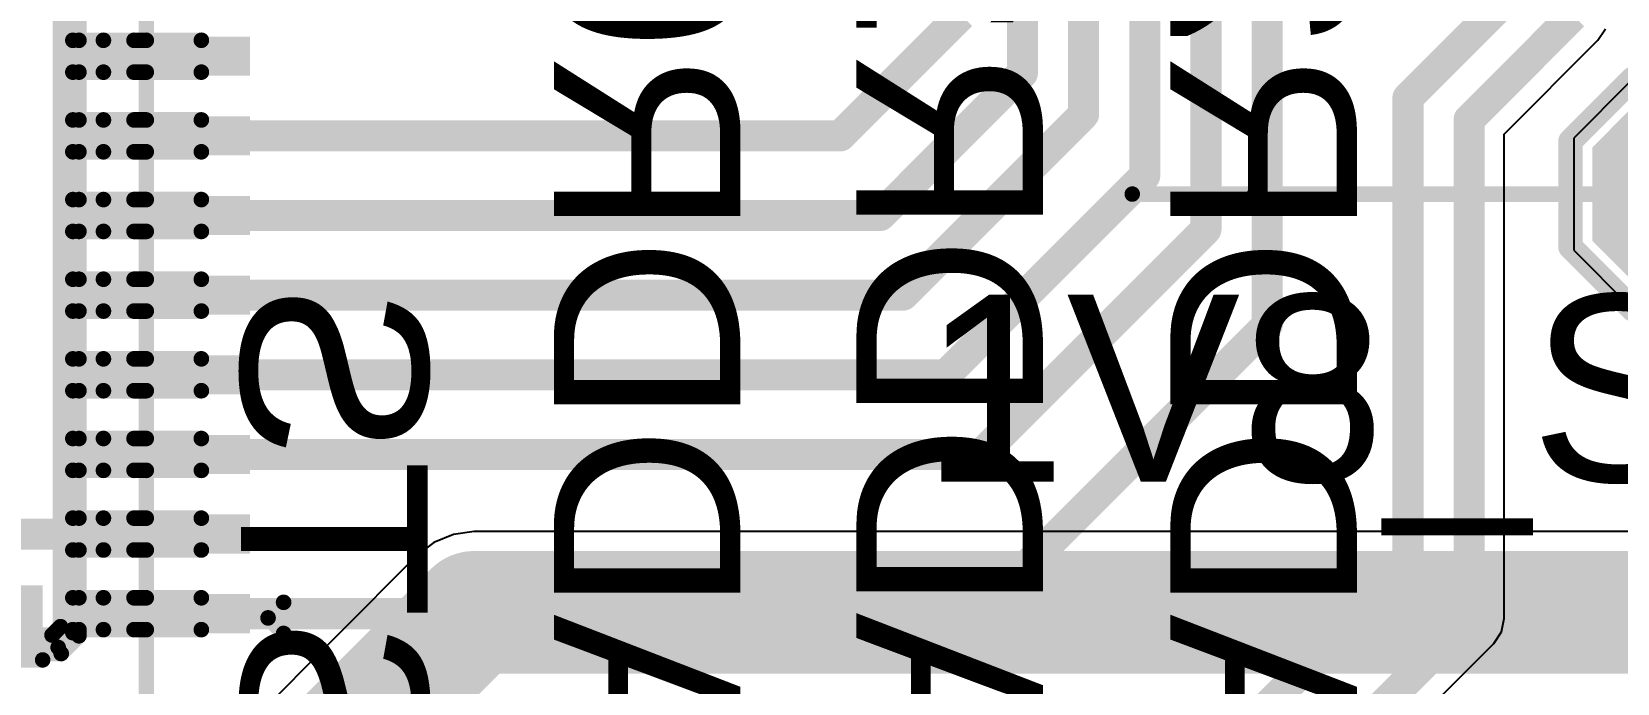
# Model space of a CAD drawing. Header units: millimetres. Extents: x -16 to 330, y -45 to 150.
# Drawn here: x 64.82 to 77.77, y 61.27 to 66.58 of the extents above; entities that cross this region are included whole.
import ezdxf

# ---------------------------------------------------------------- set-up
doc = ezdxf.new("R2010")
doc.units = ezdxf.units.MM
for name, color, linetype in [('BottomLayer', 5, 'Continuous'), ('BottomOverlay', 54, 'Continuous'), ('Mechanical13', 56, 'Continuous'), ('TopLayer', 1, 'Continuous'), ('TopOverlay', 2, 'Continuous'), ('TopPaste', 8, 'Continuous'), ('TopSolder', 216, 'Continuous')]:
    doc.layers.add(name, color=color, linetype=linetype)
doc.styles.add('Arial', font='arial.ttf', dxfattribs={"height": 0.2})

# ---------------------------------------------------------------- blocks, each defined once
blk = doc.blocks.new('T__________30')
at = {"layer": 'TopLayer'}
blk.add_hatch(color=1, dxfattribs=at).paths.add_polyline_path([(0.381, 0.762), (-0.381, 0.762), (-0.762, 0.381), (-0.762, -0.381), (-0.381, -0.762), (0.381, -0.762), (0.762, -0.381), (0.762, 0.381)])
at = {"layer": 'TopPaste'}
blk.add_hatch(color=8, dxfattribs=at).paths.add_polyline_path([(0.381, 0.762), (-0.381, 0.762), (-0.762, 0.381), (-0.762, -0.381), (-0.381, -0.762), (0.381, -0.762), (0.762, -0.381), (0.762, 0.381)])
at = {"layer": 'TopSolder'}
blk.add_hatch(color=216, dxfattribs=at).paths.add_polyline_path([(0.381, 0.762), (-0.381, 0.762), (-0.762, 0.381), (-0.762, -0.381), (-0.381, -0.762), (0.381, -0.762), (0.762, -0.381), (0.762, 0.381)])
at = {"layer": 'TopOverlay', "const_width": 0.2}
for points in [[(-0.94, 0.432), (-0.432, 0.94)], [(-0.432, 0.94), (0.432, 0.94)], [(-0.432, 0.94), (0.432, 0.94)], [(0.432, 0.94), (0.94, 0.432)], [(-0.94, -0.432), (-0.94, 0.432)], [(0.94, -0.432), (0.94, 0.432)], [(-0.94, -0.432), (-0.432, -0.94)], [(0.432, -0.94), (0.94, -0.432)], [(-0.432, -0.94), (0.432, -0.94)], [(-0.432, -0.94), (0.432, -0.94)]]:
    blk.add_lwpolyline(points, dxfattribs=at)
at = {"layer": 'TopOverlay', "const_width": 0.1}
for points in [[(-0.482, 0.94, 1), (-0.382, 0.94, 1)], [(-0.482, 0.94, 1), (-0.382, 0.94, 1)], [(-0.482, 0.94, 1), (-0.382, 0.94, 1)], [(0.382, 0.94, 1), (0.482, 0.94, 1)], [(0.382, 0.94, 1), (0.482, 0.94, 1)], [(0.382, 0.94, 1), (0.482, 0.94, 1)], [(-0.99, 0.432, 1), (-0.89, 0.432, 1)], [(-0.99, 0.432, 1), (-0.89, 0.432, 1)], [(0.89, 0.432, 1), (0.99, 0.432, 1)], [(0.89, 0.432, 1), (0.99, 0.432, 1)], [(-0.99, -0.432, 1), (-0.89, -0.432, 1)], [(-0.99, -0.432, 1), (-0.89, -0.432, 1)], [(0.89, -0.432, 1), (0.99, -0.432, 1)], [(0.89, -0.432, 1), (0.99, -0.432, 1)], [(-0.482, -0.94, 1), (-0.382, -0.94, 1)], [(-0.482, -0.94, 1), (-0.382, -0.94, 1)], [(-0.482, -0.94, 1), (-0.382, -0.94, 1)], [(0.382, -0.94, 1), (0.482, -0.94, 1)], [(0.382, -0.94, 1), (0.482, -0.94, 1)], [(0.382, -0.94, 1), (0.482, -0.94, 1)]]:
    blk.add_lwpolyline(points, format="xyb", close=True, dxfattribs=at)
blk = doc.blocks.new('TSSOP_20_59')
at = {"layer": 'TopLayer'}
for points in [[(-2, 3.085), (-2, 2.765), (-3.6, 2.765), (-3.6, 3.085)], [(3.6, 3.085), (3.6, 2.765), (2, 2.765), (2, 3.085)], [(-2, 2.435), (-2, 2.115), (-3.6, 2.115), (-3.6, 2.435)], [(3.6, 2.435), (3.6, 2.115), (2, 2.115), (2, 2.435)], [(-2, 1.785), (-2, 1.465), (-3.6, 1.465), (-3.6, 1.785)], [(3.6, 1.785), (3.6, 1.465), (2, 1.465), (2, 1.785)], [(-2, 1.135), (-2, 0.815), (-3.6, 0.815), (-3.6, 1.135)], [(3.6, 1.135), (3.6, 0.815), (2, 0.815), (2, 1.135)], [(-2, 0.485), (-2, 0.165), (-3.6, 0.165), (-3.6, 0.485)], [(3.6, 0.485), (3.6, 0.165), (2, 0.165), (2, 0.485)], [(-2, -0.165), (-2, -0.485), (-3.6, -0.485), (-3.6, -0.165)], [(3.6, -0.165), (3.6, -0.485), (2, -0.485), (2, -0.165)], [(-2, -0.815), (-2, -1.135), (-3.6, -1.135), (-3.6, -0.815)], [(3.6, -0.815), (3.6, -1.135), (2, -1.135), (2, -0.815)], [(-2, -1.465), (-2, -1.785), (-3.6, -1.785), (-3.6, -1.465)], [(3.6, -1.465), (3.6, -1.785), (2, -1.785), (2, -1.465)], [(-2, -2.115), (-2, -2.435), (-3.6, -2.435), (-3.6, -2.115)], [(3.6, -2.115), (3.6, -2.435), (2, -2.435), (2, -2.115)], [(-2, -2.765), (-2, -3.085), (-3.6, -3.085), (-3.6, -2.765)], [(3.6, -2.765), (3.6, -3.085), (2, -3.085), (2, -2.765)]]:
    blk.add_hatch(color=1, dxfattribs=at).paths.add_polyline_path(points)
at = {"layer": 'TopOverlay'}
blk.add_hatch(color=2, dxfattribs=at).paths.add_polyline_path([(-1.907, 2.692), (-1.729, 2.692), (-1.729, 3.124), (-1.907, 3.124)])
at = {"layer": 'TopPaste'}
for points in [[(-2, 3.085), (-2, 2.765), (-3.6, 2.765), (-3.6, 3.085)], [(3.6, 3.085), (3.6, 2.765), (2, 2.765), (2, 3.085)], [(-2, 2.435), (-2, 2.115), (-3.6, 2.115), (-3.6, 2.435)], [(3.6, 2.435), (3.6, 2.115), (2, 2.115), (2, 2.435)], [(-2, 1.785), (-2, 1.465), (-3.6, 1.465), (-3.6, 1.785)], [(3.6, 1.785), (3.6, 1.465), (2, 1.465), (2, 1.785)], [(-2, 1.135), (-2, 0.815), (-3.6, 0.815), (-3.6, 1.135)], [(3.6, 1.135), (3.6, 0.815), (2, 0.815), (2, 1.135)], [(-2, 0.485), (-2, 0.165), (-3.6, 0.165), (-3.6, 0.485)], [(3.6, 0.485), (3.6, 0.165), (2, 0.165), (2, 0.485)], [(-2, -0.165), (-2, -0.485), (-3.6, -0.485), (-3.6, -0.165)], [(3.6, -0.165), (3.6, -0.485), (2, -0.485), (2, -0.165)], [(-2, -0.815), (-2, -1.135), (-3.6, -1.135), (-3.6, -0.815)], [(3.6, -0.815), (3.6, -1.135), (2, -1.135), (2, -0.815)], [(-2, -1.465), (-2, -1.785), (-3.6, -1.785), (-3.6, -1.465)], [(3.6, -1.465), (3.6, -1.785), (2, -1.785), (2, -1.465)], [(-2, -2.115), (-2, -2.435), (-3.6, -2.435), (-3.6, -2.115)], [(3.6, -2.115), (3.6, -2.435), (2, -2.435), (2, -2.115)], [(-2, -2.765), (-2, -3.085), (-3.6, -3.085), (-3.6, -2.765)], [(3.6, -2.765), (3.6, -3.085), (2, -3.085), (2, -2.765)]]:
    blk.add_hatch(color=8, dxfattribs=at).paths.add_polyline_path(points)
at = {"layer": 'TopSolder'}
for points in [[(-2, 3.085), (-2, 2.765), (-3.6, 2.765), (-3.6, 3.085)], [(3.6, 3.085), (3.6, 2.765), (2, 2.765), (2, 3.085)], [(-2, 2.435), (-2, 2.115), (-3.6, 2.115), (-3.6, 2.435)], [(3.6, 2.435), (3.6, 2.115), (2, 2.115), (2, 2.435)], [(-2, 1.785), (-2, 1.465), (-3.6, 1.465), (-3.6, 1.785)], [(3.6, 1.785), (3.6, 1.465), (2, 1.465), (2, 1.785)], [(-2, 1.135), (-2, 0.815), (-3.6, 0.815), (-3.6, 1.135)], [(3.6, 1.135), (3.6, 0.815), (2, 0.815), (2, 1.135)], [(-2, 0.485), (-2, 0.165), (-3.6, 0.165), (-3.6, 0.485)], [(3.6, 0.485), (3.6, 0.165), (2, 0.165), (2, 0.485)], [(-2, -0.165), (-2, -0.485), (-3.6, -0.485), (-3.6, -0.165)], [(3.6, -0.165), (3.6, -0.485), (2, -0.485), (2, -0.165)], [(-2, -0.815), (-2, -1.135), (-3.6, -1.135), (-3.6, -0.815)], [(3.6, -0.815), (3.6, -1.135), (2, -1.135), (2, -0.815)], [(-2, -1.465), (-2, -1.785), (-3.6, -1.785), (-3.6, -1.465)], [(3.6, -1.465), (3.6, -1.785), (2, -1.785), (2, -1.465)], [(-2, -2.115), (-2, -2.435), (-3.6, -2.435), (-3.6, -2.115)], [(3.6, -2.115), (3.6, -2.435), (2, -2.435), (2, -2.115)], [(-2, -2.765), (-2, -3.085), (-3.6, -3.085), (-3.6, -2.765)], [(3.6, -2.765), (3.6, -3.085), (2, -3.085), (2, -2.765)]]:
    blk.add_hatch(color=216, dxfattribs=at).paths.add_polyline_path(points)
at = {"layer": 'TopOverlay', "const_width": 0.127}
for points in [[(1.954, 3.302), (-1.907, 3.302)], [(-3.748, 2.959), (-3.875, 3.086)], [(-3.875, 3.086), (-3.875, 2.832)], [(-3.748, 2.959), (-3.875, 2.832)], [(1.954, -3.302), (-1.907, -3.302)]]:
    blk.add_lwpolyline(points, dxfattribs=at)
at = {"layer": 'TopOverlay', "const_width": 0.0635}
for points in [[(-1.938, 3.302, 1), (-1.875, 3.302, 1)], [(1.922, 3.302, 1), (1.986, 3.302, 1)], [(-3.907, 3.086, 1), (-3.843, 3.086, 1)], [(-3.907, 3.086, 1), (-3.843, 3.086, 1)], [(-3.78, 2.959, 1), (-3.716, 2.959, 1)], [(-3.78, 2.959, 1), (-3.716, 2.959, 1)], [(-3.907, 2.832, 1), (-3.843, 2.832, 1)], [(-3.907, 2.832, 1), (-3.843, 2.832, 1)], [(-1.938, -3.302, 1), (-1.875, -3.302, 1)], [(1.922, -3.302, 1), (1.986, -3.302, 1)]]:
    blk.add_lwpolyline(points, format="xyb", close=True, dxfattribs=at)

msp = doc.modelspace()

# ---------------------------------------------------------------- linework, layer by layer
at = {"layer": 'BottomLayer'}
for p, q in [((68.265, 62.481), (68.106, 62.415)), ((68.435, 62.504), (68.265, 62.481)), ((83.781, 62.504), (68.435, 62.504)), ((67.97, 62.311), (61.55, 55.89)), ((68.106, 62.415), (67.97, 62.311)), ((67.97, 62.311), (67.97, 62.311)), ((67.97, 62.311), (67.97, 62.311))]:
    msp.add_line(p, q, dxfattribs=at)
at = {"layer": 'BottomLayer', "const_width": 1}
for points in [[(61.822, 55.232), (68.435, 61.845)], [(68.435, 61.846), (83.781, 61.846)]]:
    msp.add_lwpolyline(points, dxfattribs=at)
at = {"layer": 'BottomLayer', "const_width": 0.5}
for points in [[(68.185, 61.846, 1), (68.685, 61.846, 1)], [(68.185, 61.845, 1), (68.685, 61.845, 1)]]:
    msp.add_lwpolyline(points, format="xyb", close=True, dxfattribs=at)
at = {"layer": 'Mechanical13', "const_width": 0.127}
for points in [[(65.756, 61.064), (65.756, 69.009)], [(65.756, 61.064), (65.756, 69.009)], [(65.156, 61.679), (65.156, 67.839)], [(65.055, 61.729), (65.055, 67.788)], [(65.206, 66.514), (65.206, 66.904)], [(65.156, 66.514), (65.406, 66.514)], [(65.406, 66.514), (65.656, 66.514)], [(65.406, 66.254), (65.406, 66.514)], [(65.656, 66.514), (65.756, 66.514)], [(65.656, 66.254), (65.656, 66.514)], [(65.756, 66.514), (66.206, 66.514)], [(65.756, 66.254), (65.756, 66.514)], [(66.206, 66.254), (66.206, 66.514)], [(65.156, 66.254), (65.406, 66.254)], [(65.206, 65.864), (65.206, 66.254)], [(65.406, 66.254), (65.656, 66.254)], [(65.656, 66.254), (65.756, 66.254)], [(65.756, 66.254), (66.206, 66.254)], [(65.156, 65.864), (65.406, 65.864)], [(65.406, 65.864), (65.656, 65.864)], [(65.406, 65.604), (65.406, 65.864)], [(65.656, 65.864), (65.756, 65.864)], [(65.656, 65.604), (65.656, 65.864)], [(65.756, 65.864), (66.206, 65.864)], [(65.756, 65.604), (65.756, 65.864)], [(66.206, 65.604), (66.206, 65.864)], [(65.156, 65.604), (65.406, 65.604)], [(65.206, 65.214), (65.206, 65.604)], [(65.406, 65.604), (65.656, 65.604)], [(65.656, 65.604), (65.756, 65.604)], [(65.756, 65.604), (66.206, 65.604)], [(73.812, 65.259), (81.756, 65.259)], [(73.812, 65.259), (81.756, 65.259)], [(74.812, 65.259), (82.756, 65.259)], [(74.812, 65.259), (82.756, 65.259)], [(65.156, 65.214), (65.406, 65.214)], [(65.406, 65.214), (65.656, 65.214)], [(65.406, 64.954), (65.406, 65.214)], [(65.656, 65.214), (65.756, 65.214)], [(65.656, 64.954), (65.656, 65.214)], [(65.756, 65.214), (66.206, 65.214)], [(65.756, 64.954), (65.756, 65.214)], [(66.206, 64.954), (66.206, 65.214)], [(65.156, 64.954), (65.406, 64.954)], [(65.206, 64.564), (65.206, 64.954)], [(65.406, 64.954), (65.656, 64.954)], [(65.656, 64.954), (65.756, 64.954)], [(65.756, 64.954), (66.206, 64.954)], [(65.156, 64.564), (65.406, 64.564)], [(65.406, 64.304), (65.406, 64.564)], [(65.406, 64.564), (65.656, 64.564)], [(65.656, 64.304), (65.656, 64.564)], [(65.656, 64.564), (65.756, 64.564)], [(65.756, 64.564), (66.206, 64.564)], [(65.756, 64.304), (65.756, 64.564)], [(66.206, 64.304), (66.206, 64.564)], [(65.156, 64.304), (65.406, 64.304)], [(65.206, 63.914), (65.206, 64.304)], [(65.406, 64.304), (65.656, 64.304)], [(65.656, 64.304), (65.756, 64.304)], [(65.756, 64.304), (66.206, 64.304)], [(65.156, 63.914), (65.406, 63.914)], [(65.406, 63.914), (65.656, 63.914)], [(65.406, 63.654), (65.406, 63.914)], [(65.656, 63.914), (65.756, 63.914)], [(65.656, 63.654), (65.656, 63.914)], [(65.756, 63.914), (66.206, 63.914)], [(65.756, 63.654), (65.756, 63.914)], [(66.206, 63.654), (66.206, 63.914)], [(65.156, 63.654), (65.406, 63.654)], [(65.206, 63.264), (65.206, 63.654)], [(65.406, 63.654), (65.656, 63.654)], [(65.656, 63.654), (65.756, 63.654)], [(65.756, 63.654), (66.206, 63.654)], [(65.156, 63.264), (65.406, 63.264)], [(65.406, 63.264), (65.656, 63.264)], [(65.406, 63.004), (65.406, 63.264)], [(65.656, 63.264), (65.756, 63.264)], [(65.656, 63.004), (65.656, 63.264)], [(65.756, 63.264), (66.206, 63.264)], [(65.756, 63.004), (65.756, 63.264)], [(66.206, 63.004), (66.206, 63.264)], [(65.156, 63.004), (65.406, 63.004)], [(65.206, 62.614), (65.206, 63.004)], [(65.406, 63.004), (65.656, 63.004)], [(65.656, 63.004), (65.756, 63.004)], [(65.756, 63.004), (66.206, 63.004)], [(65.156, 62.614), (65.406, 62.614)], [(65.406, 62.614), (65.656, 62.614)], [(65.406, 62.354), (65.406, 62.614)], [(65.656, 62.614), (65.756, 62.614)], [(65.656, 62.354), (65.656, 62.614)], [(65.756, 62.614), (66.206, 62.614)], [(65.756, 62.354), (65.756, 62.614)], [(66.206, 62.354), (66.206, 62.614)], [(65.156, 62.354), (65.406, 62.354)], [(65.206, 61.964), (65.206, 62.354)], [(65.406, 62.354), (65.656, 62.354)], [(65.656, 62.354), (65.756, 62.354)], [(65.756, 62.354), (66.206, 62.354)], [(65.156, 61.964), (65.406, 61.964)], [(65.406, 61.964), (65.656, 61.964)], [(65.406, 61.704), (65.406, 61.964)], [(65.656, 61.964), (65.756, 61.964)], [(65.656, 61.704), (65.656, 61.964)], [(65.756, 61.964), (66.206, 61.964)], [(65.756, 61.704), (65.756, 61.964)], [(66.206, 61.704), (66.206, 61.964)], [(64.986, 61.66), (65.055, 61.729)], [(65.055, 61.729), (65.206, 61.654)], [(61.027, 61.66), (64.986, 61.66)], [(64.986, 61.66), (65.061, 61.509)], [(65.036, 61.559), (65.156, 61.679)], [(65.061, 61.509), (65.206, 61.654)], [(65.156, 61.704), (65.406, 61.704)], [(65.206, 61.654), (65.206, 61.704)], [(65.406, 61.704), (65.656, 61.704)], [(65.656, 61.704), (65.756, 61.704)], [(65.756, 61.704), (66.206, 61.704)], [(60.951, 61.509), (65.061, 61.509)], [(60.976, 61.559), (65.036, 61.559)]]:
    msp.add_lwpolyline(points, dxfattribs=at)
at = {"layer": 'Mechanical13', "const_width": 0.0635}
for points in [[(65.124, 66.514, 1), (65.188, 66.514, 1)], [(65.174, 66.514, 1), (65.238, 66.514, 1)], [(65.374, 66.514, 1), (65.438, 66.514, 1)], [(65.374, 66.514, 1), (65.438, 66.514, 1)], [(65.374, 66.514, 1), (65.438, 66.514, 1)], [(65.624, 66.514, 1), (65.688, 66.514, 1)], [(65.624, 66.514, 1), (65.688, 66.514, 1)], [(65.624, 66.514, 1), (65.688, 66.514, 1)], [(65.724, 66.514, 1), (65.788, 66.514, 1)], [(65.724, 66.514, 1), (65.788, 66.514, 1)], [(65.724, 66.514, 1), (65.788, 66.514, 1)], [(66.174, 66.514, 1), (66.238, 66.514, 1)], [(66.174, 66.514, 1), (66.238, 66.514, 1)], [(65.124, 66.254, 1), (65.188, 66.254, 1)], [(65.174, 66.254, 1), (65.238, 66.254, 1)], [(65.374, 66.254, 1), (65.438, 66.254, 1)], [(65.374, 66.254, 1), (65.438, 66.254, 1)], [(65.374, 66.254, 1), (65.438, 66.254, 1)], [(65.624, 66.254, 1), (65.688, 66.254, 1)], [(65.624, 66.254, 1), (65.688, 66.254, 1)], [(65.624, 66.254, 1), (65.688, 66.254, 1)], [(65.724, 66.254, 1), (65.788, 66.254, 1)], [(65.724, 66.254, 1), (65.788, 66.254, 1)], [(65.724, 66.254, 1), (65.788, 66.254, 1)], [(66.174, 66.254, 1), (66.238, 66.254, 1)], [(66.174, 66.254, 1), (66.238, 66.254, 1)], [(65.124, 65.864, 1), (65.188, 65.864, 1)], [(65.174, 65.864, 1), (65.238, 65.864, 1)], [(65.374, 65.864, 1), (65.438, 65.864, 1)], [(65.374, 65.864, 1), (65.438, 65.864, 1)], [(65.374, 65.864, 1), (65.438, 65.864, 1)], [(65.624, 65.864, 1), (65.688, 65.864, 1)], [(65.624, 65.864, 1), (65.688, 65.864, 1)], [(65.624, 65.864, 1), (65.688, 65.864, 1)], [(65.724, 65.864, 1), (65.788, 65.864, 1)], [(65.724, 65.864, 1), (65.788, 65.864, 1)], [(65.724, 65.864, 1), (65.788, 65.864, 1)], [(66.174, 65.864, 1), (66.238, 65.864, 1)], [(66.174, 65.864, 1), (66.238, 65.864, 1)], [(65.124, 65.604, 1), (65.188, 65.604, 1)], [(65.174, 65.604, 1), (65.238, 65.604, 1)], [(65.374, 65.604, 1), (65.438, 65.604, 1)], [(65.374, 65.604, 1), (65.438, 65.604, 1)], [(65.374, 65.604, 1), (65.438, 65.604, 1)], [(65.624, 65.604, 1), (65.688, 65.604, 1)], [(65.624, 65.604, 1), (65.688, 65.604, 1)], [(65.624, 65.604, 1), (65.688, 65.604, 1)], [(65.724, 65.604, 1), (65.788, 65.604, 1)], [(65.724, 65.604, 1), (65.788, 65.604, 1)], [(65.724, 65.604, 1), (65.788, 65.604, 1)], [(66.174, 65.604, 1), (66.238, 65.604, 1)], [(66.174, 65.604, 1), (66.238, 65.604, 1)], [(73.78, 65.259, 1), (73.843, 65.259, 1)], [(73.78, 65.259, 1), (73.843, 65.259, 1)], [(74.78, 65.259, 1), (74.843, 65.259, 1)], [(74.78, 65.259, 1), (74.843, 65.259, 1)], [(65.124, 65.214, 1), (65.188, 65.214, 1)], [(65.174, 65.214, 1), (65.238, 65.214, 1)], [(65.374, 65.214, 1), (65.438, 65.214, 1)], [(65.374, 65.214, 1), (65.438, 65.214, 1)], [(65.374, 65.214, 1), (65.438, 65.214, 1)], [(65.624, 65.214, 1), (65.688, 65.214, 1)], [(65.624, 65.214, 1), (65.688, 65.214, 1)], [(65.624, 65.214, 1), (65.688, 65.214, 1)], [(65.724, 65.214, 1), (65.788, 65.214, 1)], [(65.724, 65.214, 1), (65.788, 65.214, 1)], [(65.724, 65.214, 1), (65.788, 65.214, 1)], [(66.174, 65.214, 1), (66.238, 65.214, 1)], [(66.174, 65.214, 1), (66.238, 65.214, 1)], [(65.124, 64.954, 1), (65.188, 64.954, 1)], [(65.174, 64.954, 1), (65.238, 64.954, 1)], [(65.374, 64.954, 1), (65.438, 64.954, 1)], [(65.374, 64.954, 1), (65.438, 64.954, 1)], [(65.374, 64.954, 1), (65.438, 64.954, 1)], [(65.624, 64.954, 1), (65.688, 64.954, 1)], [(65.624, 64.954, 1), (65.688, 64.954, 1)], [(65.624, 64.954, 1), (65.688, 64.954, 1)], [(65.724, 64.954, 1), (65.788, 64.954, 1)], [(65.724, 64.954, 1), (65.788, 64.954, 1)], [(65.724, 64.954, 1), (65.788, 64.954, 1)], [(66.174, 64.954, 1), (66.238, 64.954, 1)], [(66.174, 64.954, 1), (66.238, 64.954, 1)], [(65.124, 64.564, 1), (65.188, 64.564, 1)], [(65.174, 64.564, 1), (65.238, 64.564, 1)], [(65.374, 64.564, 1), (65.438, 64.564, 1)], [(65.374, 64.564, 1), (65.438, 64.564, 1)], [(65.374, 64.564, 1), (65.438, 64.564, 1)], [(65.624, 64.564, 1), (65.688, 64.564, 1)], [(65.624, 64.564, 1), (65.688, 64.564, 1)], [(65.624, 64.564, 1), (65.688, 64.564, 1)], [(65.724, 64.564, 1), (65.788, 64.564, 1)], [(65.724, 64.564, 1), (65.788, 64.564, 1)], [(65.724, 64.564, 1), (65.788, 64.564, 1)], [(66.174, 64.564, 1), (66.238, 64.564, 1)], [(66.174, 64.564, 1), (66.238, 64.564, 1)], [(65.124, 64.304, 1), (65.188, 64.304, 1)], [(65.174, 64.304, 1), (65.238, 64.304, 1)], [(65.374, 64.304, 1), (65.438, 64.304, 1)], [(65.374, 64.304, 1), (65.438, 64.304, 1)], [(65.374, 64.304, 1), (65.438, 64.304, 1)], [(65.624, 64.304, 1), (65.688, 64.304, 1)], [(65.624, 64.304, 1), (65.688, 64.304, 1)], [(65.624, 64.304, 1), (65.688, 64.304, 1)], [(65.724, 64.304, 1), (65.788, 64.304, 1)], [(65.724, 64.304, 1), (65.788, 64.304, 1)], [(65.724, 64.304, 1), (65.788, 64.304, 1)], [(66.174, 64.304, 1), (66.238, 64.304, 1)], [(66.174, 64.304, 1), (66.238, 64.304, 1)], [(65.124, 63.914, 1), (65.188, 63.914, 1)], [(65.174, 63.914, 1), (65.238, 63.914, 1)], [(65.374, 63.914, 1), (65.438, 63.914, 1)], [(65.374, 63.914, 1), (65.438, 63.914, 1)], [(65.374, 63.914, 1), (65.438, 63.914, 1)], [(65.624, 63.914, 1), (65.688, 63.914, 1)], [(65.624, 63.914, 1), (65.688, 63.914, 1)], [(65.624, 63.914, 1), (65.688, 63.914, 1)], [(65.724, 63.914, 1), (65.788, 63.914, 1)], [(65.724, 63.914, 1), (65.788, 63.914, 1)], [(65.724, 63.914, 1), (65.788, 63.914, 1)], [(66.174, 63.914, 1), (66.238, 63.914, 1)], [(66.174, 63.914, 1), (66.238, 63.914, 1)], [(65.124, 63.654, 1), (65.188, 63.654, 1)], [(65.174, 63.654, 1), (65.238, 63.654, 1)], [(65.374, 63.654, 1), (65.438, 63.654, 1)], [(65.374, 63.654, 1), (65.438, 63.654, 1)], [(65.374, 63.654, 1), (65.438, 63.654, 1)], [(65.624, 63.654, 1), (65.688, 63.654, 1)], [(65.624, 63.654, 1), (65.688, 63.654, 1)], [(65.624, 63.654, 1), (65.688, 63.654, 1)], [(65.724, 63.654, 1), (65.788, 63.654, 1)], [(65.724, 63.654, 1), (65.788, 63.654, 1)], [(65.724, 63.654, 1), (65.788, 63.654, 1)], [(66.174, 63.654, 1), (66.238, 63.654, 1)], [(66.174, 63.654, 1), (66.238, 63.654, 1)], [(65.124, 63.264, 1), (65.188, 63.264, 1)], [(65.174, 63.264, 1), (65.238, 63.264, 1)], [(65.374, 63.264, 1), (65.438, 63.264, 1)], [(65.374, 63.264, 1), (65.438, 63.264, 1)], [(65.374, 63.264, 1), (65.438, 63.264, 1)], [(65.624, 63.264, 1), (65.688, 63.264, 1)], [(65.624, 63.264, 1), (65.688, 63.264, 1)], [(65.624, 63.264, 1), (65.688, 63.264, 1)], [(65.724, 63.264, 1), (65.788, 63.264, 1)], [(65.724, 63.264, 1), (65.788, 63.264, 1)], [(65.724, 63.264, 1), (65.788, 63.264, 1)], [(66.174, 63.264, 1), (66.238, 63.264, 1)], [(66.174, 63.264, 1), (66.238, 63.264, 1)], [(65.124, 63.004, 1), (65.188, 63.004, 1)], [(65.174, 63.004, 1), (65.238, 63.004, 1)], [(65.374, 63.004, 1), (65.438, 63.004, 1)], [(65.374, 63.004, 1), (65.438, 63.004, 1)], [(65.374, 63.004, 1), (65.438, 63.004, 1)], [(65.624, 63.004, 1), (65.688, 63.004, 1)], [(65.624, 63.004, 1), (65.688, 63.004, 1)], [(65.624, 63.004, 1), (65.688, 63.004, 1)], [(65.724, 63.004, 1), (65.788, 63.004, 1)], [(65.724, 63.004, 1), (65.788, 63.004, 1)], [(65.724, 63.004, 1), (65.788, 63.004, 1)], [(66.174, 63.004, 1), (66.238, 63.004, 1)], [(66.174, 63.004, 1), (66.238, 63.004, 1)], [(65.124, 62.614, 1), (65.188, 62.614, 1)], [(65.174, 62.614, 1), (65.238, 62.614, 1)], [(65.374, 62.614, 1), (65.438, 62.614, 1)], [(65.374, 62.614, 1), (65.438, 62.614, 1)], [(65.374, 62.614, 1), (65.438, 62.614, 1)], [(65.624, 62.614, 1), (65.688, 62.614, 1)], [(65.624, 62.614, 1), (65.688, 62.614, 1)], [(65.624, 62.614, 1), (65.688, 62.614, 1)], [(65.724, 62.614, 1), (65.788, 62.614, 1)], [(65.724, 62.614, 1), (65.788, 62.614, 1)], [(65.724, 62.614, 1), (65.788, 62.614, 1)], [(66.174, 62.614, 1), (66.238, 62.614, 1)], [(66.174, 62.614, 1), (66.238, 62.614, 1)], [(65.124, 62.354, 1), (65.188, 62.354, 1)], [(65.174, 62.354, 1), (65.238, 62.354, 1)], [(65.374, 62.354, 1), (65.438, 62.354, 1)], [(65.374, 62.354, 1), (65.438, 62.354, 1)], [(65.374, 62.354, 1), (65.438, 62.354, 1)], [(65.624, 62.354, 1), (65.688, 62.354, 1)], [(65.624, 62.354, 1), (65.688, 62.354, 1)], [(65.624, 62.354, 1), (65.688, 62.354, 1)], [(65.724, 62.354, 1), (65.788, 62.354, 1)], [(65.724, 62.354, 1), (65.788, 62.354, 1)], [(65.724, 62.354, 1), (65.788, 62.354, 1)], [(66.174, 62.354, 1), (66.238, 62.354, 1)], [(66.174, 62.354, 1), (66.238, 62.354, 1)], [(65.124, 61.964, 1), (65.188, 61.964, 1)], [(65.174, 61.964, 1), (65.238, 61.964, 1)], [(65.374, 61.964, 1), (65.438, 61.964, 1)], [(65.374, 61.964, 1), (65.438, 61.964, 1)], [(65.374, 61.964, 1), (65.438, 61.964, 1)], [(65.624, 61.964, 1), (65.688, 61.964, 1)], [(65.624, 61.964, 1), (65.688, 61.964, 1)], [(65.624, 61.964, 1), (65.688, 61.964, 1)], [(65.724, 61.964, 1), (65.788, 61.964, 1)], [(65.724, 61.964, 1), (65.788, 61.964, 1)], [(65.724, 61.964, 1), (65.788, 61.964, 1)], [(66.174, 61.964, 1), (66.238, 61.964, 1)], [(66.174, 61.964, 1), (66.238, 61.964, 1)], [(65.024, 61.729, 1), (65.087, 61.729, 1)], [(65.024, 61.729, 1), (65.087, 61.729, 1)], [(65.024, 61.729, 1), (65.087, 61.729, 1)], [(64.954, 61.66, 1), (65.018, 61.66, 1)], [(64.954, 61.66, 1), (65.018, 61.66, 1)], [(64.954, 61.66, 1), (65.018, 61.66, 1)], [(65.124, 61.704, 1), (65.188, 61.704, 1)], [(65.124, 61.679, 1), (65.188, 61.679, 1)], [(65.124, 61.679, 1), (65.188, 61.679, 1)], [(65.174, 61.704, 1), (65.238, 61.704, 1)], [(65.174, 61.654, 1), (65.238, 61.654, 1)], [(65.174, 61.654, 1), (65.238, 61.654, 1)], [(65.174, 61.654, 1), (65.238, 61.654, 1)], [(65.374, 61.704, 1), (65.438, 61.704, 1)], [(65.374, 61.704, 1), (65.438, 61.704, 1)], [(65.374, 61.704, 1), (65.438, 61.704, 1)], [(65.624, 61.704, 1), (65.688, 61.704, 1)], [(65.624, 61.704, 1), (65.688, 61.704, 1)], [(65.624, 61.704, 1), (65.688, 61.704, 1)], [(65.724, 61.704, 1), (65.788, 61.704, 1)], [(65.724, 61.704, 1), (65.788, 61.704, 1)], [(65.724, 61.704, 1), (65.788, 61.704, 1)], [(66.174, 61.704, 1), (66.238, 61.704, 1)], [(66.174, 61.704, 1), (66.238, 61.704, 1)], [(65.004, 61.559, 1), (65.068, 61.559, 1)], [(65.004, 61.559, 1), (65.068, 61.559, 1)], [(65.029, 61.509, 1), (65.093, 61.509, 1)], [(65.029, 61.509, 1), (65.093, 61.509, 1)], [(65.029, 61.509, 1), (65.093, 61.509, 1)]]:
    msp.add_lwpolyline(points, format="xyb", close=True, dxfattribs=at)
at = {"layer": 'TopLayer'}
for p, q in [((77.615, 66.516), (77.677, 66.608)), ((76.849, 65.749), (77.615, 66.516)), ((77.615, 66.516), (77.615, 66.516)), ((77.875, 66.173), (77.418, 65.716)), ((76.849, 61.794), (76.849, 65.749)), ((77.418, 65.716), (77.418, 64.802)), ((77.418, 64.802), (77.875, 64.344)), ((76.827, 61.685), (76.849, 61.794)), ((76.849, 61.794), (76.849, 61.794)), ((76.765, 61.592), (76.827, 61.685)), ((75.373, 60.199), (76.765, 61.592))]:
    msp.add_line(p, q, dxfattribs=at)
at = {"layer": 'TopLayer', "const_width": 0.254}
for points in [[(72.914, 66.246), (72.914, 69.679)], [(73.414, 65.909), (73.414, 69.679)], [(73.914, 65.409), (73.914, 69.679)], [(74.414, 64.971), (74.414, 69.679)], [(74.914, 64.188), (74.914, 69.679)], [(76.064, 66.043), (76.914, 66.893)], [(71.427, 65.734), (72.414, 66.721)], [(76.564, 65.867), (77.414, 66.717)], [(71.752, 65.084), (72.914, 66.246)], [(76.064, 62.228), (76.064, 66.043)], [(71.939, 64.434), (73.414, 65.909)], [(76.564, 61.794), (76.564, 65.867)], [(65.903, 65.734), (71.427, 65.734)], [(72.289, 63.784), (73.914, 65.409)], [(65.903, 65.084), (71.752, 65.084)], [(72.577, 63.134), (74.414, 64.971)], [(65.903, 64.434), (71.939, 64.434)], [(72.559, 61.834), (74.914, 64.188)], [(65.903, 63.784), (72.289, 63.784)], [(65.903, 63.134), (72.577, 63.134)], [(64.476, 62.484), (65.803, 62.484)], [(65.803, 62.484), (65.903, 62.484)], [(74.754, 60.918), (76.064, 62.228)], [(65.903, 61.834), (72.559, 61.834)], [(75.171, 60.401), (76.564, 61.794)]]:
    msp.add_lwpolyline(points, dxfattribs=at)
at = {"layer": 'TopLayer', "const_width": 0.127}
for points in [[(72.85, 66.246, 1), (72.977, 66.246, 1)], [(72.85, 66.246, 1), (72.977, 66.246, 1)], [(76, 66.043, 1), (76.127, 66.043, 1)], [(76, 66.043, 1), (76.127, 66.043, 1)], [(73.35, 65.909, 1), (73.477, 65.909, 1)], [(73.35, 65.909, 1), (73.477, 65.909, 1)], [(76.5, 65.867, 1), (76.627, 65.867, 1)], [(76.5, 65.867, 1), (76.627, 65.867, 1)], [(65.84, 65.734, 1), (65.967, 65.734, 1)], [(71.363, 65.734, 1), (71.49, 65.734, 1)], [(71.363, 65.734, 1), (71.49, 65.734, 1)], [(73.85, 65.409, 1), (73.977, 65.409, 1)], [(73.85, 65.409, 1), (73.977, 65.409, 1)], [(65.84, 65.084, 1), (65.967, 65.084, 1)], [(71.688, 65.084, 1), (71.815, 65.084, 1)], [(71.688, 65.084, 1), (71.815, 65.084, 1)], [(74.35, 64.971, 1), (74.477, 64.971, 1)], [(74.35, 64.971, 1), (74.477, 64.971, 1)], [(65.84, 64.434, 1), (65.967, 64.434, 1)], [(71.875, 64.434, 1), (72.002, 64.434, 1)], [(71.875, 64.434, 1), (72.002, 64.434, 1)], [(74.85, 64.188, 1), (74.977, 64.188, 1)], [(74.85, 64.188, 1), (74.977, 64.188, 1)], [(65.84, 63.784, 1), (65.967, 63.784, 1)], [(72.225, 63.784, 1), (72.352, 63.784, 1)], [(72.225, 63.784, 1), (72.352, 63.784, 1)], [(65.84, 63.134, 1), (65.967, 63.134, 1)], [(72.513, 63.134, 1), (72.64, 63.134, 1)], [(72.513, 63.134, 1), (72.64, 63.134, 1)], [(65.74, 62.484, 1), (65.867, 62.484, 1)], [(65.74, 62.484, 1), (65.867, 62.484, 1)], [(65.84, 62.484, 1), (65.967, 62.484, 1)], [(76, 62.228, 1), (76.127, 62.228, 1)], [(76, 62.228, 1), (76.127, 62.228, 1)], [(65.84, 61.834, 1), (65.967, 61.834, 1)], [(72.496, 61.834, 1), (72.623, 61.834, 1)], [(72.496, 61.834, 1), (72.623, 61.834, 1)], [(76.5, 61.794, 1), (76.627, 61.794, 1)], [(76.5, 61.794, 1), (76.627, 61.794, 1)]]:
    msp.add_lwpolyline(points, format="xyb", close=True, dxfattribs=at)

# ---------------------------------------------------------------- block references
at = {"rotation": 180}
msp.add_blockref('TSSOP_20_59', (63.003, 64.759), dxfattribs=at)
msp.add_blockref('T__________30', (78.332, 65.259))

# ---------------------------------------------------------------- texts
at = {"layer": 'BottomOverlay', "style": 'Arial', "text_generation_flag": 2}
for s, p in [('RLYADDR0', (69.086, 56.269)), ('RLYADDR1', (71.558, 56.282)), ('RLYADDR2', (74.123, 56.269)), ('RLYSTS', (66.531, 56.233))]:
    msp.add_text(s, height=1.524, rotation=270, dxfattribs=at).set_placement(p)
at = {"layer": 'TopOverlay', "style": 'Arial'}
msp.add_text('1V8_SENSOR', height=1.524, rotation=360, dxfattribs=at).set_placement((72.09, 62.913))

doc.saveas('drawing.dxf')
